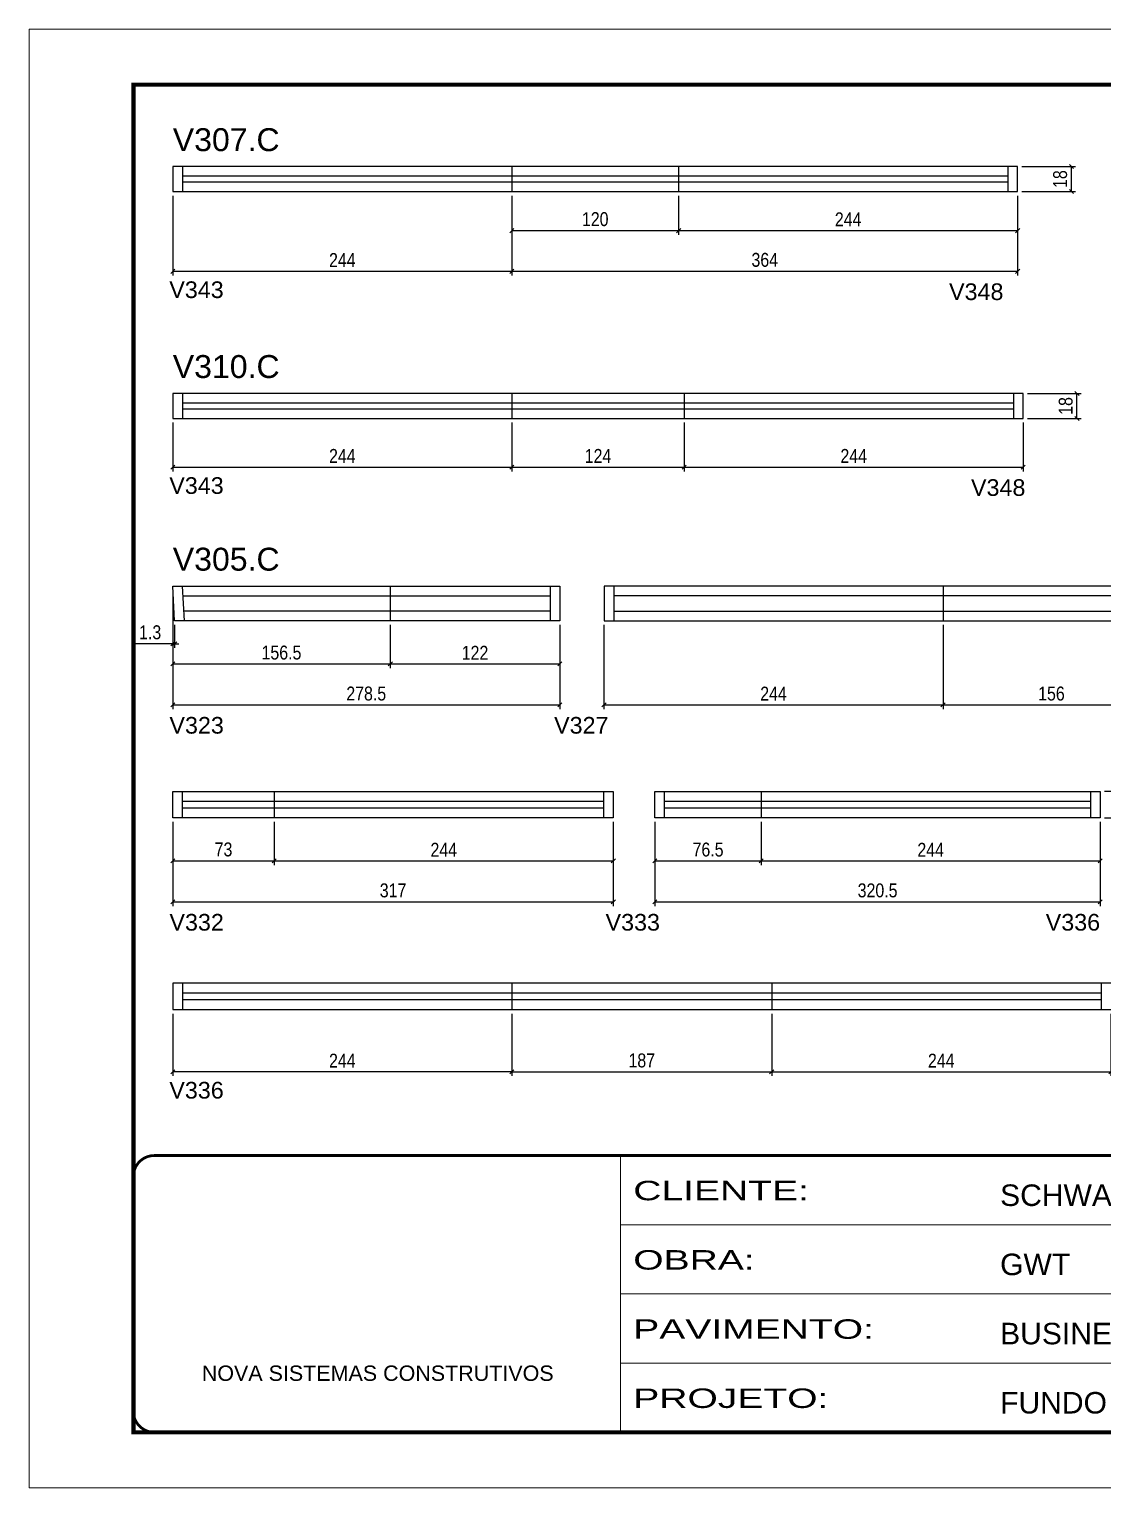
# Model space of a CAD drawing. Extents: x 3245 to 12416, y 917 to 10295.
# Drawn here: x 8014 to 8786, y 7809 to 8859 of the extents above; entities that cross this region are included whole.
import ezdxf

# ---------------------------------------------------------------- set-up
doc = ezdxf.new("R2010")
doc.units = 0
doc.linetypes.add('CONTINUO', pattern=[0])
doc.linetypes.add('DASHED', pattern=[0.75, 0.5, -0.25])
for name, color, linetype in [('5', 5, 'Continuous'), ('COTA', 241, 'Continuous'), ('NOMENCLATURA', 7, 'Continuous'), ('Painéis', 200, 'Continuous'), ('SARR_2.2x7', 40, 'Continuous')]:
    doc.layers.add(name, color=color, linetype=linetype)
doc.layers.add('Folhas', color=255, linetype='Continuous', lineweight=9)
doc.layers.add('SARRAFO DE PRESSAO', color=251, linetype='DASHED', lineweight=9)
doc.styles.add('ARIAL', font='arial.ttf')
doc.styles.add('COTA TECNICA', font='techl___.ttf', dxfattribs={"height": 10})
doc.styles.add('COTA TECNICA-50', font='techl___.ttf', dxfattribs={"height": 10})
doc.styles.get("Standard").update_dxf_attribs({"font": 'arial.ttf'})
doc.styles.add('Tecnologia', font='')
doc.styles.get('Tecnologia').set_extended_font_data('Forgotten Futurist')
doc.dimstyles.new('COTA PAINEL-50', dxfattribs={"dimtxt": 10, "dimasz": 3, "dimexe": 3, "dimexo": 3, "dimgap": 3, "dimtad": 1, "dimdec": 1, "dimzin": 12, "dimdsep": 46, "dimtxsty": 'COTA TECNICA-50', "dimblk1": 'OBLIQUE', "dimblk2": 'OBLIQUE', "dimsah": 1, "dimcen": 0.9, "dimclrd": 4, "dimclre": 4, "dimclrt": 240, "dimadec": 1, "dimazin": 3, "dimtfac": 1, "dimtdec": 1, "dimtmove": 0, "dimatfit": 3, "dimfxl": 1, "dimtolj": 1, "dimtzin": 12, "dimarcsym": 0})
doc.dimstyles.new('PAINEL', dxfattribs={"dimtxt": 10, "dimasz": 3, "dimexe": 3, "dimexo": 3, "dimgap": 3, "dimtad": 1, "dimdec": 1, "dimzin": 12, "dimdsep": 46, "dimtxsty": 'COTA TECNICA', "dimblk1": 'OBLIQUE', "dimblk2": 'OBLIQUE', "dimsah": 1, "dimcen": 0.9, "dimclrd": 4, "dimclre": 4, "dimclrt": 240, "dimadec": 1, "dimazin": 3, "dimtfac": 1, "dimtdec": 1, "dimtmove": 0, "dimatfit": 3, "dimfxl": 1, "dimtolj": 1, "dimtzin": 12, "dimarcsym": 0})

# ---------------------------------------------------------------- blocks, each defined once
blk = doc.blocks.new('9999999999')
at = {"color": 30, "linetype": 'CONTINUO'}
for p, q in [((98564.6, 34230.2), (98564.6, 34429.4)), ((98564.6, 34379.6), (99584, 34379.6)), ((98564.6, 34329.8), (99488, 34329.8)), ((98564.6, 34280), (99488, 34280))]:
    blk.add_line(p, q, dxfattribs=at)
at = {"color": 30, "linetype": 'CONTINUO', "const_width": 2}
blk.add_lwpolyline([(99584, 34230.2), (99584, 34414.4, 0.414214), (99569, 34429.4), (98229, 34429.4, 0.414214), (98214, 34414.4), (98214, 34245.2, 0.414214), (98229, 34230.2), (99584, 34230.2)], format="xyb", dxfattribs=at)
at = {"layer": 'Folhas'}
blk.add_lwpolyline([(98139, 34190.2), (99624, 34190.2), (99624, 35240.2), (98139, 35240.2)], close=True, dxfattribs=at)
at = {"layer": 'Folhas', "color": 30, "const_width": 3}
blk.add_lwpolyline([(98214, 34230.2), (99584, 34230.2), (99584, 35200.2), (98214, 35200.2)], close=True, dxfattribs=at)
at = {"color": 7, "linetype": 'Continuous', "ltscale": 5, "style": 'ARIAL'}
for s, height, p in [('SCHWARTZ', 15.48, (98837.7, 34393.1)), ('GWT', 15.48, (98837.7, 34343.3)), ('BUSINESS CENTER E LAZER - PERIFERIA', 15.483, (98837.7, 34293.5)), ('NOVA SISTEMAS CONSTRUTIVOS', 11.059, (98263.2, 34267.2)), ('FUNDO DE VIGA', 15.483, (98837.7, 34243.7))]:
    blk.add_text(s, height=height, dxfattribs=at).set_placement(p)
at = {"layer": 'Folhas', "color": 7, "style": 'Tecnologia', "width": 1.5}
for s, p in [('CLIENTE:', (98573.7, 34397.2)), ('OBRA:', (98573.7, 34347.3)), ('PAVIMENTO:', (98573.7, 34297.5)), ('PROJETO:', (98573.7, 34247.7))]:
    blk.add_text(s, height=14, dxfattribs=at).set_placement(p)
blk = doc.blocks.new('_Oblique')
at = {"color": 0, "linetype": 'ByBlock', "lineweight": -2}
blk.add_line((-0.5, -0.5), (0.5, 0.5), dxfattribs=at)
blk = doc.blocks.new('*D795')
at = {"layer": 'COTA', "color": 4, "linetype": 'ByBlock', "lineweight": -2, "transparency": 16777216}
for p, q in [((8117.2, 8738.8), (8117.2, 8681.4)), ((8361.2, 8738.8), (8361.2, 8681.4)), ((8117.2, 8684.4), (8361.2, 8684.4))]:
    blk.add_line(p, q, dxfattribs=at)
at = {"layer": 'Defpoints', "color": 0, "linetype": 'ByBlock', "transparency": 16777216}
for p in [(8117.2, 8741.8), (8361.2, 8741.8), (8361.2, 8684.4)]:
    blk.add_point(p, dxfattribs=at)
at = {"layer": 'COTA', "color": 4, "linetype": 'ByBlock', "lineweight": -2, "transparency": 16777216, "xscale": 3, "yscale": 3, "zscale": 3, "rotation": 180}
blk.add_blockref('_Oblique', (8117.2, 8684.4), dxfattribs=at)
at = {"layer": 'COTA', "color": 4, "linetype": 'ByBlock', "lineweight": -2, "transparency": 16777216, "xscale": 3, "yscale": 3, "zscale": 3}
blk.add_blockref('_Oblique', (8361.2, 8684.4), dxfattribs=at)
at = {"layer": 'COTA', "color": 240, "linetype": 'ByBlock', "transparency": 16777216, "insert": (8239.2, 8692.5), "char_height": 10, "attachment_point": 5, "style": 'COTA TECNICA-50'}
blk.add_mtext('\\A1;244', dxfattribs=at)
blk = doc.blocks.new('*D797')
at = {"layer": 'COTA', "color": 4, "linetype": 'ByBlock', "lineweight": -2, "transparency": 16777216}
for p, q in [((8361.2, 8738.8), (8361.2, 8681.4)), ((8725.2, 8738.8), (8725.2, 8681.4)), ((8361.2, 8684.4), (8725.2, 8684.4))]:
    blk.add_line(p, q, dxfattribs=at)
at = {"layer": 'Defpoints', "color": 0, "linetype": 'ByBlock', "transparency": 16777216}
for p in [(8361.2, 8741.8), (8725.2, 8741.8), (8725.2, 8684.4)]:
    blk.add_point(p, dxfattribs=at)
at = {"layer": 'COTA', "color": 4, "linetype": 'ByBlock', "lineweight": -2, "transparency": 16777216, "xscale": 3, "yscale": 3, "zscale": 3, "rotation": 180}
blk.add_blockref('_Oblique', (8361.2, 8684.4), dxfattribs=at)
at = {"layer": 'COTA', "color": 4, "linetype": 'ByBlock', "lineweight": -2, "transparency": 16777216, "xscale": 3, "yscale": 3, "zscale": 3}
blk.add_blockref('_Oblique', (8725.2, 8684.4), dxfattribs=at)
at = {"layer": 'COTA', "color": 240, "linetype": 'ByBlock', "transparency": 16777216, "insert": (8543.2, 8692.6), "char_height": 10, "attachment_point": 5, "style": 'COTA TECNICA-50'}
blk.add_mtext('\\A1;364', dxfattribs=at)
blk = doc.blocks.new('*D798')
at = {"layer": 'COTA', "color": 4, "linetype": 'ByBlock', "lineweight": -2, "transparency": 16777216}
for p, q in [((8361.2, 8738.8), (8361.2, 8710.7)), ((8481.2, 8738.8), (8481.2, 8710.7)), ((8361.2, 8713.7), (8481.2, 8713.7))]:
    blk.add_line(p, q, dxfattribs=at)
at = {"layer": 'Defpoints', "color": 0, "linetype": 'ByBlock', "transparency": 16777216}
for p in [(8361.2, 8741.8), (8481.2, 8741.8), (8481.2, 8713.7)]:
    blk.add_point(p, dxfattribs=at)
at = {"layer": 'COTA', "color": 4, "linetype": 'ByBlock', "lineweight": -2, "transparency": 16777216, "xscale": 3, "yscale": 3, "zscale": 3, "rotation": 180}
blk.add_blockref('_Oblique', (8361.2, 8713.7), dxfattribs=at)
at = {"layer": 'COTA', "color": 4, "linetype": 'ByBlock', "lineweight": -2, "transparency": 16777216, "xscale": 3, "yscale": 3, "zscale": 3}
blk.add_blockref('_Oblique', (8481.2, 8713.7), dxfattribs=at)
at = {"layer": 'COTA', "color": 240, "linetype": 'ByBlock', "transparency": 16777216, "insert": (8421.2, 8721.9), "char_height": 10, "attachment_point": 5, "style": 'COTA TECNICA-50'}
blk.add_mtext('\\A1;120', dxfattribs=at)
blk = doc.blocks.new('*D799')
at = {"layer": 'COTA', "color": 4, "linetype": 'ByBlock', "lineweight": -2, "transparency": 16777216}
for p, q in [((8481.2, 8738.8), (8481.2, 8710.7)), ((8725.2, 8738.8), (8725.2, 8710.7)), ((8481.2, 8713.7), (8725.2, 8713.7))]:
    blk.add_line(p, q, dxfattribs=at)
at = {"layer": 'Defpoints', "color": 0, "linetype": 'ByBlock', "transparency": 16777216}
for p in [(8481.2, 8741.8), (8725.2, 8741.8), (8725.2, 8713.7)]:
    blk.add_point(p, dxfattribs=at)
at = {"layer": 'COTA', "color": 4, "linetype": 'ByBlock', "lineweight": -2, "transparency": 16777216, "xscale": 3, "yscale": 3, "zscale": 3, "rotation": 180}
blk.add_blockref('_Oblique', (8481.2, 8713.7), dxfattribs=at)
at = {"layer": 'COTA', "color": 4, "linetype": 'ByBlock', "lineweight": -2, "transparency": 16777216, "xscale": 3, "yscale": 3, "zscale": 3}
blk.add_blockref('_Oblique', (8725.2, 8713.7), dxfattribs=at)
at = {"layer": 'COTA', "color": 240, "linetype": 'ByBlock', "transparency": 16777216, "insert": (8603.2, 8721.8), "char_height": 10, "attachment_point": 5, "style": 'COTA TECNICA-50'}
blk.add_mtext('\\A1;244', dxfattribs=at)
blk = doc.blocks.new('*D800')
at = {"layer": 'COTA', "color": 4, "linetype": 'ByBlock', "lineweight": -2, "transparency": 16777216}
for p, q in [((8728.2, 8759.8), (8766.9, 8759.8)), ((8763.9, 8741.8), (8763.9, 8759.8)), ((8728.2, 8741.8), (8766.9, 8741.8))]:
    blk.add_line(p, q, dxfattribs=at)
at = {"layer": 'Defpoints', "color": 0, "linetype": 'ByBlock', "transparency": 16777216}
for p in [(8725.2, 8759.8), (8763.9, 8759.8), (8725.2, 8741.8)]:
    blk.add_point(p, dxfattribs=at)
at = {"layer": 'COTA', "color": 4, "linetype": 'ByBlock', "lineweight": -2, "transparency": 16777216, "xscale": 3, "yscale": 3, "zscale": 3}
for p, rotation in [((8763.9, 8759.8), 90), ((8763.9, 8741.8), 270)]:
    blk.add_blockref('_Oblique', p, dxfattribs=dict(at, rotation=rotation))
at = {"layer": 'COTA', "color": 240, "linetype": 'ByBlock', "transparency": 16777216, "insert": (8755.8, 8750.8), "char_height": 10, "attachment_point": 5, "rotation": 90, "style": 'COTA TECNICA-50'}
blk.add_mtext('\\A1;18', dxfattribs=at)
blk = doc.blocks.new('*D807')
at = {"layer": 'COTA', "color": 4, "linetype": 'ByBlock', "lineweight": -2, "transparency": 16777216}
for p, q in [((8117.2, 8575.5), (8117.2, 8540.4)), ((8361.2, 8575.5), (8361.2, 8540.4)), ((8117.2, 8543.4), (8361.2, 8543.4))]:
    blk.add_line(p, q, dxfattribs=at)
at = {"layer": 'Defpoints', "color": 0, "linetype": 'ByBlock', "transparency": 16777216}
for p in [(8117.2, 8578.5), (8361.2, 8578.5), (8361.2, 8543.4)]:
    blk.add_point(p, dxfattribs=at)
at = {"layer": 'COTA', "color": 4, "linetype": 'ByBlock', "lineweight": -2, "transparency": 16777216, "xscale": 3, "yscale": 3, "zscale": 3, "rotation": 180}
blk.add_blockref('_Oblique', (8117.2, 8543.4), dxfattribs=at)
at = {"layer": 'COTA', "color": 4, "linetype": 'ByBlock', "lineweight": -2, "transparency": 16777216, "xscale": 3, "yscale": 3, "zscale": 3}
blk.add_blockref('_Oblique', (8361.2, 8543.4), dxfattribs=at)
at = {"layer": 'COTA', "color": 240, "linetype": 'ByBlock', "transparency": 16777216, "insert": (8239.2, 8551.5), "char_height": 10, "attachment_point": 5, "style": 'COTA TECNICA-50'}
blk.add_mtext('\\A1;244', dxfattribs=at)
blk = doc.blocks.new('*D809')
at = {"layer": 'COTA', "color": 4, "linetype": 'ByBlock', "lineweight": -2, "transparency": 16777216}
for p, q in [((8361.2, 8575.5), (8361.2, 8540.4)), ((8485.2, 8575.5), (8485.2, 8540.4)), ((8361.2, 8543.4), (8485.2, 8543.4))]:
    blk.add_line(p, q, dxfattribs=at)
at = {"layer": 'Defpoints', "color": 0, "linetype": 'ByBlock', "transparency": 16777216}
for p in [(8361.2, 8578.5), (8485.2, 8578.5), (8485.2, 8543.4)]:
    blk.add_point(p, dxfattribs=at)
at = {"layer": 'COTA', "color": 4, "linetype": 'ByBlock', "lineweight": -2, "transparency": 16777216, "xscale": 3, "yscale": 3, "zscale": 3, "rotation": 180}
blk.add_blockref('_Oblique', (8361.2, 8543.4), dxfattribs=at)
at = {"layer": 'COTA', "color": 4, "linetype": 'ByBlock', "lineweight": -2, "transparency": 16777216, "xscale": 3, "yscale": 3, "zscale": 3}
blk.add_blockref('_Oblique', (8485.2, 8543.4), dxfattribs=at)
at = {"layer": 'COTA', "color": 240, "linetype": 'ByBlock', "transparency": 16777216, "insert": (8423.2, 8551.5), "char_height": 10, "attachment_point": 5, "style": 'COTA TECNICA-50'}
blk.add_mtext('\\A1;124', dxfattribs=at)
blk = doc.blocks.new('*D810')
at = {"layer": 'COTA', "color": 4, "linetype": 'ByBlock', "lineweight": -2, "transparency": 16777216}
for p, q in [((8485.2, 8575.5), (8485.2, 8540.4)), ((8729.2, 8575.5), (8729.2, 8540.4)), ((8485.2, 8543.4), (8729.2, 8543.4))]:
    blk.add_line(p, q, dxfattribs=at)
at = {"layer": 'Defpoints', "color": 0, "linetype": 'ByBlock', "transparency": 16777216}
for p in [(8485.2, 8578.5), (8729.2, 8578.5), (8729.2, 8543.4)]:
    blk.add_point(p, dxfattribs=at)
at = {"layer": 'COTA', "color": 4, "linetype": 'ByBlock', "lineweight": -2, "transparency": 16777216, "xscale": 3, "yscale": 3, "zscale": 3, "rotation": 180}
blk.add_blockref('_Oblique', (8485.2, 8543.4), dxfattribs=at)
at = {"layer": 'COTA', "color": 4, "linetype": 'ByBlock', "lineweight": -2, "transparency": 16777216, "xscale": 3, "yscale": 3, "zscale": 3}
blk.add_blockref('_Oblique', (8729.2, 8543.4), dxfattribs=at)
at = {"layer": 'COTA', "color": 240, "linetype": 'ByBlock', "transparency": 16777216, "insert": (8607.2, 8551.5), "char_height": 10, "attachment_point": 5, "style": 'COTA TECNICA-50'}
blk.add_mtext('\\A1;244', dxfattribs=at)
blk = doc.blocks.new('*D811')
at = {"layer": 'COTA', "color": 4, "linetype": 'ByBlock', "lineweight": -2, "transparency": 16777216}
for p, q in [((8732.2, 8596.5), (8770.9, 8596.5)), ((8767.9, 8578.5), (8767.9, 8596.5)), ((8732.2, 8578.5), (8770.9, 8578.5))]:
    blk.add_line(p, q, dxfattribs=at)
at = {"layer": 'Defpoints', "color": 0, "linetype": 'ByBlock', "transparency": 16777216}
for p in [(8729.2, 8596.5), (8767.9, 8596.5), (8729.2, 8578.5)]:
    blk.add_point(p, dxfattribs=at)
at = {"layer": 'COTA', "color": 4, "linetype": 'ByBlock', "lineweight": -2, "transparency": 16777216, "xscale": 3, "yscale": 3, "zscale": 3}
for p, rotation in [((8767.9, 8596.5), 90), ((8767.9, 8578.5), 270)]:
    blk.add_blockref('_Oblique', p, dxfattribs=dict(at, rotation=rotation))
at = {"layer": 'COTA', "color": 240, "linetype": 'ByBlock', "transparency": 16777216, "insert": (8759.8, 8587.5), "char_height": 10, "attachment_point": 5, "rotation": 90, "style": 'COTA TECNICA-50'}
blk.add_mtext('\\A1;18', dxfattribs=at)
blk = doc.blocks.new('*D814')
at = {"layer": 'COTA', "color": 4, "linetype": 'ByBlock', "lineweight": -2, "transparency": 16777216}
for p, q in [((8117.2, 8454.9), (8117.2, 8369.3)), ((8395.7, 8429.9), (8395.7, 8369.3)), ((8117.2, 8372.3), (8395.7, 8372.3))]:
    blk.add_line(p, q, dxfattribs=at)
at = {"layer": 'Defpoints', "color": 0, "linetype": 'ByBlock', "transparency": 16777216}
for p in [(8117.2, 8457.9), (8395.7, 8432.9), (8395.7, 8372.3)]:
    blk.add_point(p, dxfattribs=at)
at = {"layer": 'COTA', "color": 4, "linetype": 'ByBlock', "lineweight": -2, "transparency": 16777216, "xscale": 3, "yscale": 3, "zscale": 3, "rotation": 180}
blk.add_blockref('_Oblique', (8117.2, 8372.3), dxfattribs=at)
at = {"layer": 'COTA', "color": 4, "linetype": 'ByBlock', "lineweight": -2, "transparency": 16777216, "xscale": 3, "yscale": 3, "zscale": 3}
blk.add_blockref('_Oblique', (8395.7, 8372.3), dxfattribs=at)
at = {"layer": 'COTA', "color": 240, "linetype": 'ByBlock', "transparency": 16777216, "insert": (8256.4, 8380.4), "char_height": 10, "attachment_point": 5, "style": 'COTA TECNICA-50'}
blk.add_mtext('\\A1;278.5', dxfattribs=at)
blk = doc.blocks.new('*D815')
at = {"layer": 'COTA', "color": 4, "linetype": 'ByBlock', "lineweight": -2, "transparency": 16777216}
for p, q in [((8117.2, 8454.9), (8117.2, 8413.3)), ((8118.5, 8429.9), (8118.5, 8413.3)), ((8117.2, 8416.3), (8090.5, 8416.3)), ((8118.5, 8416.3), (8117.2, 8416.3)), ((8118.5, 8416.3), (8121.5, 8416.3))]:
    blk.add_line(p, q, dxfattribs=at)
at = {"layer": 'Defpoints', "color": 0, "linetype": 'ByBlock', "transparency": 16777216}
for p in [(8117.2, 8457.9), (8118.5, 8432.9), (8117.2, 8416.3)]:
    blk.add_point(p, dxfattribs=at)
at = {"layer": 'COTA', "color": 4, "linetype": 'ByBlock', "lineweight": -2, "transparency": 16777216, "xscale": 3, "yscale": 3, "zscale": 3}
blk.add_blockref('_Oblique', (8117.2, 8416.3), dxfattribs=at)
at = {"layer": 'COTA', "color": 4, "linetype": 'ByBlock', "lineweight": -2, "transparency": 16777216, "xscale": 3, "yscale": 3, "zscale": 3, "rotation": 180}
blk.add_blockref('_Oblique', (8118.5, 8416.3), dxfattribs=at)
at = {"layer": 'COTA', "color": 240, "linetype": 'ByBlock', "transparency": 16777216, "insert": (8100.9, 8424.5), "char_height": 10, "attachment_point": 5, "style": 'COTA TECNICA-50'}
blk.add_mtext('\\A1;1.3', dxfattribs=at)
blk = doc.blocks.new('*D816')
at = {"layer": 'COTA', "color": 4, "linetype": 'ByBlock', "lineweight": -2, "transparency": 16777216}
for p, q in [((8117.2, 8454.9), (8117.2, 8398.8)), ((8273.7, 8429.9), (8273.7, 8398.8)), ((8117.2, 8401.8), (8273.7, 8401.8))]:
    blk.add_line(p, q, dxfattribs=at)
at = {"layer": 'Defpoints', "color": 0, "linetype": 'ByBlock', "transparency": 16777216}
for p in [(8117.2, 8457.9), (8273.7, 8432.9), (8273.7, 8401.8)]:
    blk.add_point(p, dxfattribs=at)
at = {"layer": 'COTA', "color": 4, "linetype": 'ByBlock', "lineweight": -2, "transparency": 16777216, "xscale": 3, "yscale": 3, "zscale": 3, "rotation": 180}
blk.add_blockref('_Oblique', (8117.2, 8401.8), dxfattribs=at)
at = {"layer": 'COTA', "color": 4, "linetype": 'ByBlock', "lineweight": -2, "transparency": 16777216, "xscale": 3, "yscale": 3, "zscale": 3}
blk.add_blockref('_Oblique', (8273.7, 8401.8), dxfattribs=at)
at = {"layer": 'COTA', "color": 240, "linetype": 'ByBlock', "transparency": 16777216, "insert": (8195.4, 8409.9), "char_height": 10, "attachment_point": 5, "style": 'COTA TECNICA-50'}
blk.add_mtext('\\A1;156.5', dxfattribs=at)
blk = doc.blocks.new('*D817')
at = {"layer": 'COTA', "color": 4, "linetype": 'ByBlock', "lineweight": -2, "transparency": 16777216}
for p, q in [((8273.7, 8429.9), (8273.7, 8398.8)), ((8395.7, 8429.9), (8395.7, 8398.8)), ((8273.7, 8401.8), (8395.7, 8401.8))]:
    blk.add_line(p, q, dxfattribs=at)
at = {"layer": 'Defpoints', "color": 0, "linetype": 'ByBlock', "transparency": 16777216}
for p in [(8273.7, 8432.9), (8395.7, 8432.9), (8395.7, 8401.8)]:
    blk.add_point(p, dxfattribs=at)
at = {"layer": 'COTA', "color": 4, "linetype": 'ByBlock', "lineweight": -2, "transparency": 16777216, "xscale": 3, "yscale": 3, "zscale": 3, "rotation": 180}
blk.add_blockref('_Oblique', (8273.7, 8401.8), dxfattribs=at)
at = {"layer": 'COTA', "color": 4, "linetype": 'ByBlock', "lineweight": -2, "transparency": 16777216, "xscale": 3, "yscale": 3, "zscale": 3}
blk.add_blockref('_Oblique', (8395.7, 8401.8), dxfattribs=at)
at = {"layer": 'COTA', "color": 240, "linetype": 'ByBlock', "transparency": 16777216, "insert": (8334.7, 8409.8), "char_height": 10, "attachment_point": 5, "style": 'COTA TECNICA-50'}
blk.add_mtext('\\A1;122', dxfattribs=at)
blk = doc.blocks.new('*D813')
at = {"layer": 'COTA', "color": 4, "linetype": 'ByBlock', "lineweight": -2, "transparency": 16777216}
for p, q in [((8427.5, 8429.9), (8427.5, 8369.3)), ((8671.5, 8429.9), (8671.5, 8369.3)), ((8427.5, 8372.3), (8671.5, 8372.3))]:
    blk.add_line(p, q, dxfattribs=at)
at = {"layer": 'Defpoints', "color": 0, "linetype": 'ByBlock', "transparency": 16777216}
for p in [(8427.5, 8432.9), (8671.5, 8432.9), (8671.5, 8372.3)]:
    blk.add_point(p, dxfattribs=at)
at = {"layer": 'COTA', "color": 4, "linetype": 'ByBlock', "lineweight": -2, "transparency": 16777216, "xscale": 3, "yscale": 3, "zscale": 3, "rotation": 180}
blk.add_blockref('_Oblique', (8427.5, 8372.3), dxfattribs=at)
at = {"layer": 'COTA', "color": 4, "linetype": 'ByBlock', "lineweight": -2, "transparency": 16777216, "xscale": 3, "yscale": 3, "zscale": 3}
blk.add_blockref('_Oblique', (8671.5, 8372.3), dxfattribs=at)
at = {"layer": 'COTA', "color": 240, "linetype": 'ByBlock', "transparency": 16777216, "insert": (8549.5, 8380.4), "char_height": 10, "attachment_point": 5, "style": 'COTA TECNICA-50'}
blk.add_mtext('\\A1;244', dxfattribs=at)
blk = doc.blocks.new('*D818')
at = {"layer": 'COTA', "color": 4, "linetype": 'ByBlock', "lineweight": -2, "transparency": 16777216}
for p, q in [((8671.5, 8429.9), (8671.5, 8369.3)), ((8827.5, 8429.9), (8827.5, 8369.3)), ((8671.5, 8372.3), (8827.5, 8372.3))]:
    blk.add_line(p, q, dxfattribs=at)
at = {"layer": 'Defpoints', "color": 0, "linetype": 'ByBlock', "transparency": 16777216}
for p in [(8671.5, 8432.9), (8827.5, 8432.9), (8827.5, 8372.3)]:
    blk.add_point(p, dxfattribs=at)
at = {"layer": 'COTA', "color": 4, "linetype": 'ByBlock', "lineweight": -2, "transparency": 16777216, "xscale": 3, "yscale": 3, "zscale": 3, "rotation": 180}
blk.add_blockref('_Oblique', (8671.5, 8372.3), dxfattribs=at)
at = {"layer": 'COTA', "color": 4, "linetype": 'ByBlock', "lineweight": -2, "transparency": 16777216, "xscale": 3, "yscale": 3, "zscale": 3}
blk.add_blockref('_Oblique', (8827.5, 8372.3), dxfattribs=at)
at = {"layer": 'COTA', "color": 240, "linetype": 'ByBlock', "transparency": 16777216, "insert": (8749.5, 8380.4), "char_height": 10, "attachment_point": 5, "style": 'COTA TECNICA-50'}
blk.add_mtext('\\A1;156', dxfattribs=at)
blk = doc.blocks.new('*D828')
at = {"layer": 'COTA', "color": 4, "linetype": 'ByBlock', "lineweight": -2, "transparency": 16777216}
for p, q in [((8117.2, 8288.1), (8117.2, 8227.5)), ((8434.2, 8288.1), (8434.2, 8227.5)), ((8117.2, 8230.5), (8434.2, 8230.5))]:
    blk.add_line(p, q, dxfattribs=at)
at = {"layer": 'Defpoints', "color": 0, "linetype": 'ByBlock', "transparency": 16777216}
for p in [(8117.2, 8291.1), (8434.2, 8291.1), (8434.2, 8230.5)]:
    blk.add_point(p, dxfattribs=at)
at = {"layer": 'COTA', "color": 4, "linetype": 'ByBlock', "lineweight": -2, "transparency": 16777216, "xscale": 3, "yscale": 3, "zscale": 3, "rotation": 180}
blk.add_blockref('_Oblique', (8117.2, 8230.5), dxfattribs=at)
at = {"layer": 'COTA', "color": 4, "linetype": 'ByBlock', "lineweight": -2, "transparency": 16777216, "xscale": 3, "yscale": 3, "zscale": 3}
blk.add_blockref('_Oblique', (8434.2, 8230.5), dxfattribs=at)
at = {"layer": 'COTA', "color": 240, "linetype": 'ByBlock', "transparency": 16777216, "insert": (8275.7, 8238.7), "char_height": 10, "attachment_point": 5, "style": 'COTA TECNICA-50'}
blk.add_mtext('\\A1;317', dxfattribs=at)
blk = doc.blocks.new('*D829')
at = {"layer": 'COTA', "color": 4, "linetype": 'ByBlock', "lineweight": -2, "transparency": 16777216}
for p, q in [((8117.2, 8288.1), (8117.2, 8257)), ((8190.2, 8288.1), (8190.2, 8257)), ((8117.2, 8260), (8190.2, 8260))]:
    blk.add_line(p, q, dxfattribs=at)
at = {"layer": 'Defpoints', "color": 0, "linetype": 'ByBlock', "transparency": 16777216}
for p in [(8117.2, 8291.1), (8190.2, 8291.1), (8190.2, 8260)]:
    blk.add_point(p, dxfattribs=at)
at = {"layer": 'COTA', "color": 4, "linetype": 'ByBlock', "lineweight": -2, "transparency": 16777216, "xscale": 3, "yscale": 3, "zscale": 3, "rotation": 180}
blk.add_blockref('_Oblique', (8117.2, 8260), dxfattribs=at)
at = {"layer": 'COTA', "color": 4, "linetype": 'ByBlock', "lineweight": -2, "transparency": 16777216, "xscale": 3, "yscale": 3, "zscale": 3}
blk.add_blockref('_Oblique', (8190.2, 8260), dxfattribs=at)
at = {"layer": 'COTA', "color": 240, "linetype": 'ByBlock', "transparency": 16777216, "insert": (8153.7, 8268.2), "char_height": 10, "attachment_point": 5, "style": 'COTA TECNICA-50'}
blk.add_mtext('\\A1;73', dxfattribs=at)
blk = doc.blocks.new('*D830')
at = {"layer": 'COTA', "color": 4, "linetype": 'ByBlock', "lineweight": -2, "transparency": 16777216}
for p, q in [((8190.2, 8288.1), (8190.2, 8257)), ((8434.2, 8288.1), (8434.2, 8257)), ((8190.2, 8260), (8434.2, 8260))]:
    blk.add_line(p, q, dxfattribs=at)
at = {"layer": 'Defpoints', "color": 0, "linetype": 'ByBlock', "transparency": 16777216}
for p in [(8190.2, 8291.1), (8434.2, 8291.1), (8434.2, 8260)]:
    blk.add_point(p, dxfattribs=at)
at = {"layer": 'COTA', "color": 4, "linetype": 'ByBlock', "lineweight": -2, "transparency": 16777216, "xscale": 3, "yscale": 3, "zscale": 3, "rotation": 180}
blk.add_blockref('_Oblique', (8190.2, 8260), dxfattribs=at)
at = {"layer": 'COTA', "color": 4, "linetype": 'ByBlock', "lineweight": -2, "transparency": 16777216, "xscale": 3, "yscale": 3, "zscale": 3}
blk.add_blockref('_Oblique', (8434.2, 8260), dxfattribs=at)
at = {"layer": 'COTA', "color": 240, "linetype": 'ByBlock', "transparency": 16777216, "insert": (8312.2, 8268), "char_height": 10, "attachment_point": 5, "style": 'COTA TECNICA-50'}
blk.add_mtext('\\A1;244', dxfattribs=at)
blk = doc.blocks.new('*D823')
at = {"layer": 'COTA', "color": 4, "linetype": 'ByBlock', "lineweight": -2, "transparency": 16777216}
for p, q in [((8464.1, 8288.1), (8464.1, 8227.5)), ((8784.6, 8288.1), (8784.6, 8227.5)), ((8464.1, 8230.5), (8784.6, 8230.5))]:
    blk.add_line(p, q, dxfattribs=at)
at = {"layer": 'Defpoints', "color": 0, "linetype": 'ByBlock', "transparency": 16777216}
for p in [(8464.1, 8291.1), (8784.6, 8291.1), (8784.6, 8230.5)]:
    blk.add_point(p, dxfattribs=at)
at = {"layer": 'COTA', "color": 4, "linetype": 'ByBlock', "lineweight": -2, "transparency": 16777216, "xscale": 3, "yscale": 3, "zscale": 3, "rotation": 180}
blk.add_blockref('_Oblique', (8464.1, 8230.5), dxfattribs=at)
at = {"layer": 'COTA', "color": 4, "linetype": 'ByBlock', "lineweight": -2, "transparency": 16777216, "xscale": 3, "yscale": 3, "zscale": 3}
blk.add_blockref('_Oblique', (8784.6, 8230.5), dxfattribs=at)
at = {"layer": 'COTA', "color": 240, "linetype": 'ByBlock', "transparency": 16777216, "insert": (8624.4, 8238.7), "char_height": 10, "attachment_point": 5, "style": 'COTA TECNICA-50'}
blk.add_mtext('\\A1;320.5', dxfattribs=at)
blk = doc.blocks.new('*D824')
at = {"layer": 'COTA', "color": 4, "linetype": 'ByBlock', "lineweight": -2, "transparency": 16777216}
for p, q in [((8464.1, 8288.1), (8464.1, 8257)), ((8540.6, 8288.1), (8540.6, 8257)), ((8464.1, 8260), (8540.6, 8260))]:
    blk.add_line(p, q, dxfattribs=at)
at = {"layer": 'Defpoints', "color": 0, "linetype": 'ByBlock', "transparency": 16777216}
for p in [(8464.1, 8291.1), (8540.6, 8291.1), (8540.6, 8260)]:
    blk.add_point(p, dxfattribs=at)
at = {"layer": 'COTA', "color": 4, "linetype": 'ByBlock', "lineweight": -2, "transparency": 16777216, "xscale": 3, "yscale": 3, "zscale": 3, "rotation": 180}
blk.add_blockref('_Oblique', (8464.1, 8260), dxfattribs=at)
at = {"layer": 'COTA', "color": 4, "linetype": 'ByBlock', "lineweight": -2, "transparency": 16777216, "xscale": 3, "yscale": 3, "zscale": 3}
blk.add_blockref('_Oblique', (8540.6, 8260), dxfattribs=at)
at = {"layer": 'COTA', "color": 240, "linetype": 'ByBlock', "transparency": 16777216, "insert": (8502.4, 8268.1), "char_height": 10, "attachment_point": 5, "style": 'COTA TECNICA-50'}
blk.add_mtext('\\A1;76.5', dxfattribs=at)
blk = doc.blocks.new('*D825')
at = {"layer": 'COTA', "color": 4, "linetype": 'ByBlock', "lineweight": -2, "transparency": 16777216}
for p, q in [((8540.6, 8288.1), (8540.6, 8257)), ((8784.6, 8288.1), (8784.6, 8257)), ((8540.6, 8260), (8784.6, 8260))]:
    blk.add_line(p, q, dxfattribs=at)
at = {"layer": 'Defpoints', "color": 0, "linetype": 'ByBlock', "transparency": 16777216}
for p in [(8540.6, 8291.1), (8784.6, 8291.1), (8784.6, 8260)]:
    blk.add_point(p, dxfattribs=at)
at = {"layer": 'COTA', "color": 4, "linetype": 'ByBlock', "lineweight": -2, "transparency": 16777216, "xscale": 3, "yscale": 3, "zscale": 3, "rotation": 180}
blk.add_blockref('_Oblique', (8540.6, 8260), dxfattribs=at)
at = {"layer": 'COTA', "color": 4, "linetype": 'ByBlock', "lineweight": -2, "transparency": 16777216, "xscale": 3, "yscale": 3, "zscale": 3}
blk.add_blockref('_Oblique', (8784.6, 8260), dxfattribs=at)
at = {"layer": 'COTA', "color": 240, "linetype": 'ByBlock', "transparency": 16777216, "insert": (8662.6, 8268), "char_height": 10, "attachment_point": 5, "style": 'COTA TECNICA-50'}
blk.add_mtext('\\A1;244', dxfattribs=at)
blk = doc.blocks.new('*D820')
at = {"layer": 'COTA', "color": 4, "linetype": 'ByBlock', "lineweight": -2, "transparency": 16777216}
for p, q in [((8117.2, 8150), (8117.2, 8105.2)), ((8361.2, 8150), (8361.2, 8105.2)), ((8361.2, 8108.2), (8117.2, 8108.2))]:
    blk.add_line(p, q, dxfattribs=at)
at = {"layer": 'Defpoints', "color": 0, "linetype": 'ByBlock', "transparency": 16777216}
for p in [(8117.2, 8153), (8361.2, 8153), (8117.2, 8108.2)]:
    blk.add_point(p, dxfattribs=at)
at = {"layer": 'COTA', "color": 4, "linetype": 'ByBlock', "lineweight": -2, "transparency": 16777216, "xscale": 3, "yscale": 3, "zscale": 3, "rotation": 180}
blk.add_blockref('_Oblique', (8117.2, 8108.2), dxfattribs=at)
at = {"layer": 'COTA', "color": 4, "linetype": 'ByBlock', "lineweight": -2, "transparency": 16777216, "xscale": 3, "yscale": 3, "zscale": 3}
blk.add_blockref('_Oblique', (8361.2, 8108.2), dxfattribs=at)
at = {"layer": 'COTA', "color": 240, "linetype": 'ByBlock', "transparency": 16777216, "insert": (8239.2, 8116.2), "char_height": 10, "attachment_point": 5, "style": 'COTA TECNICA-50'}
blk.add_mtext('\\A1;244', dxfattribs=at)
blk = doc.blocks.new('*D826')
at = {"layer": 'COTA', "color": 4, "linetype": 'ByBlock', "lineweight": -2, "transparency": 16777216}
for p, q in [((8361.2, 8150), (8361.2, 8105.2)), ((8548.2, 8150), (8548.2, 8105.2)), ((8361.2, 8108.2), (8548.2, 8108.2))]:
    blk.add_line(p, q, dxfattribs=at)
at = {"layer": 'Defpoints', "color": 0, "linetype": 'ByBlock', "transparency": 16777216}
for p in [(8361.2, 8153), (8548.2, 8153), (8548.2, 8108.2)]:
    blk.add_point(p, dxfattribs=at)
at = {"layer": 'COTA', "color": 4, "linetype": 'ByBlock', "lineweight": -2, "transparency": 16777216, "xscale": 3, "yscale": 3, "zscale": 3, "rotation": 180}
blk.add_blockref('_Oblique', (8361.2, 8108.2), dxfattribs=at)
at = {"layer": 'COTA', "color": 4, "linetype": 'ByBlock', "lineweight": -2, "transparency": 16777216, "xscale": 3, "yscale": 3, "zscale": 3}
blk.add_blockref('_Oblique', (8548.2, 8108.2), dxfattribs=at)
at = {"layer": 'COTA', "color": 240, "linetype": 'ByBlock', "transparency": 16777216, "insert": (8454.7, 8116.3), "char_height": 10, "attachment_point": 5, "style": 'COTA TECNICA-50'}
blk.add_mtext('\\A1;187', dxfattribs=at)
blk = doc.blocks.new('*D827')
at = {"layer": 'COTA', "color": 4, "linetype": 'ByBlock', "lineweight": -2, "transparency": 16777216}
for p, q in [((8548.2, 8150), (8548.2, 8105.2)), ((8792.2, 8150), (8792.2, 8105.2)), ((8548.2, 8108.2), (8792.2, 8108.2))]:
    blk.add_line(p, q, dxfattribs=at)
at = {"layer": 'Defpoints', "color": 0, "linetype": 'ByBlock', "transparency": 16777216}
for p in [(8548.2, 8153), (8792.2, 8153), (8792.2, 8108.2)]:
    blk.add_point(p, dxfattribs=at)
at = {"layer": 'COTA', "color": 4, "linetype": 'ByBlock', "lineweight": -2, "transparency": 16777216, "xscale": 3, "yscale": 3, "zscale": 3, "rotation": 180}
blk.add_blockref('_Oblique', (8548.2, 8108.2), dxfattribs=at)
at = {"layer": 'COTA', "color": 4, "linetype": 'ByBlock', "lineweight": -2, "transparency": 16777216, "xscale": 3, "yscale": 3, "zscale": 3}
blk.add_blockref('_Oblique', (8792.2, 8108.2), dxfattribs=at)
at = {"layer": 'COTA', "color": 240, "linetype": 'ByBlock', "transparency": 16777216, "insert": (8670.2, 8116.2), "char_height": 10, "attachment_point": 5, "style": 'COTA TECNICA-50'}
blk.add_mtext('\\A1;244', dxfattribs=at)
blk = doc.blocks.new('*D821')
at = {"layer": 'COTA', "color": 4, "lineweight": -2, "transparency": 16777216}
for p, q in [((8787.6, 8310.1), (8827.8, 8310.1)), ((8824.8, 8310.1), (8824.8, 8291.1)), ((8787.6, 8291.1), (8827.8, 8291.1))]:
    blk.add_line(p, q, dxfattribs=at)
at = {"layer": 'Defpoints', "color": 0, "transparency": 16777216}
for p in [(8784.6, 8310.1), (8784.6, 8291.1), (8824.8, 8291.1)]:
    blk.add_point(p, dxfattribs=at)
at = {"layer": 'COTA', "color": 4, "lineweight": -2, "transparency": 16777216, "xscale": 3, "yscale": 3, "zscale": 3}
for p, rotation in [((8824.8, 8310.1), 90), ((8824.8, 8291.1), 270)]:
    blk.add_blockref('_Oblique', p, dxfattribs=dict(at, rotation=rotation))
at = {"layer": 'COTA', "color": 240, "transparency": 16777216, "insert": (8816.7, 8300.6), "char_height": 10, "attachment_point": 5, "rotation": 90, "style": 'COTA TECNICA'}
blk.add_mtext('\\A1;19', dxfattribs=at)

msp = doc.modelspace()

# ---------------------------------------------------------------- linework, layer by layer
at = {"layer": 'Painéis', "linetype": 'Continuous'}
for p, q in [((8361.19, 8759.84), (8361.19, 8741.84)), ((8481.19, 8759.84), (8481.19, 8741.84)), ((8361.19, 8596.53), (8361.19, 8578.53)), ((8485.19, 8596.53), (8485.19, 8578.53)), ((8273.69, 8457.86), (8273.69, 8432.86)), ((8671.53, 8457.86), (8671.53, 8432.86)), ((8190.19, 8310.07), (8190.19, 8291.07)), ((8540.63, 8310.07), (8540.63, 8291.07)), ((8792.21, 8172.04), (8117.21, 8172.04)), ((8117.21, 8172.04), (8117.21, 8153.04)), ((8361.21, 8172.04), (8361.21, 8153.04)), ((8548.21, 8172.04), (8548.21, 8153.04)), ((8117.21, 8153.04), (8792.21, 8153.04))]:
    msp.add_line(p, q, dxfattribs=at)
for points in [[(8117.19, 8741.84), (8725.19, 8741.84), (8725.19, 8759.84), (8117.19, 8759.84)], [(8117.19, 8578.53), (8729.19, 8578.53), (8729.19, 8596.53), (8117.19, 8596.53)], [(8395.69, 8432.86), (8118.51, 8432.86), (8117.19, 8457.86), (8395.69, 8457.86)], [(8427.53, 8432.86), (8827.53, 8432.86), (8827.53, 8457.86), (8427.53, 8457.86)], [(8434.19, 8291.07), (8117.21, 8291.07), (8117.19, 8310.07), (8434.19, 8310.07)], [(8784.63, 8291.07), (8464.14, 8291.07), (8464.13, 8310.07), (8784.63, 8310.07)]]:
    msp.add_lwpolyline(points, close=True, dxfattribs=at)
at = {"layer": 'SARR_2.2x7', "linetype": 'Continuous'}
for p, q in [((8124.19, 8759.84), (8124.19, 8741.84)), ((8718.19, 8759.84), (8718.19, 8741.84)), ((8361.19, 8752.84), (8124.19, 8752.84)), ((8124.19, 8748.84), (8361.19, 8748.84)), ((8718.19, 8752.84), (8361.19, 8752.84)), ((8361.19, 8748.84), (8718.19, 8748.84)), ((8124.19, 8596.53), (8124.19, 8578.53)), ((8361.19, 8589.53), (8124.19, 8589.53)), ((8485.19, 8589.53), (8361.19, 8589.53)), ((8722.19, 8589.53), (8485.19, 8589.53)), ((8722.19, 8596.53), (8722.19, 8578.53)), ((8124.19, 8585.53), (8361.19, 8585.53)), ((8361.19, 8585.53), (8485.19, 8585.53)), ((8485.19, 8585.53), (8722.19, 8585.53)), ((8125.52, 8432.86), (8124.2, 8457.86)), ((8388.69, 8457.86), (8388.69, 8432.86)), ((8434.53, 8457.86), (8434.53, 8432.86)), ((8124.57, 8450.86), (8388.69, 8450.86)), ((8671.53, 8450.86), (8434.53, 8450.86)), ((8820.53, 8450.86), (8671.53, 8450.86)), ((8388.69, 8439.86), (8125.15, 8439.86)), ((8434.53, 8439.86), (8671.53, 8439.86)), ((8671.53, 8439.86), (8820.53, 8439.86)), ((8124.22, 8291.07), (8124.2, 8310.07)), ((8427.19, 8310.07), (8427.19, 8291.07)), ((8471.15, 8291.07), (8471.13, 8310.07)), ((8777.63, 8310.07), (8777.63, 8291.07)), ((8124.21, 8303.07), (8427.19, 8303.07)), ((8427.19, 8298.07), (8124.21, 8298.07)), ((8471.14, 8303.07), (8777.63, 8303.07)), ((8777.63, 8298.07), (8471.14, 8298.07)), ((8124.21, 8172.04), (8124.21, 8153.04)), ((8785.21, 8172.04), (8785.21, 8153.04)), ((8124.21, 8165.04), (8361.21, 8165.04)), ((8361.21, 8160.04), (8124.21, 8160.04)), ((8361.21, 8165.04), (8548.21, 8165.04)), ((8548.21, 8160.04), (8361.21, 8160.04)), ((8548.21, 8165.04), (8785.21, 8165.04)), ((8785.21, 8160.04), (8548.21, 8160.04))]:
    msp.add_line(p, q, dxfattribs=at)

# ---------------------------------------------------------------- block references
at = {"layer": 'SARRAFO DE PRESSAO', "color": 6, "linetype": 'ByBlock'}
msp.add_blockref('9999999999', (-90125.13, -26381.5), dxfattribs=at)

# ---------------------------------------------------------------- texts
at = {"layer": '5', "linetype": 'Continuous'}
for s, p in [('V343', (8114.68, 8665.16)), ('V348', (8675.82, 8663.71)), ('V343', (8114.68, 8524.19)), ('V348', (8691.61, 8522.74)), ('V323', (8114.79, 8351.61)), ('V327', (8391.6, 8351.61)), ('V332', (8114.79, 8209.82)), ('V333', (8428.64, 8209.82)), ('V336', (8745.4, 8209.82)), ('V336', (8114.7, 8088.92))]:
    msp.add_text(s, height=12, rotation=359.99996, dxfattribs=at).set_placement(p)
at = {"layer": 'NOMENCLATURA', "linetype": 'Continuous'}
for s, p in [('V307.C', (8117.19, 8770.91)), ('V310.C', (8117.19, 8607.6)), ('V305.C', (8117.19, 8468.93))]:
    msp.add_text(s, height=16.5, dxfattribs=at).set_placement(p)

# ---------------------------------------------------------------- dimensions: what is measured, and where the dimension line sits
at = {"layer": 'COTA', "linetype": 'ByBlock'}
for base, p1, p2, angle, picture, middle in [((8763.89, 8759.84), (8725.19, 8741.84), (8725.19, 8759.84), 90, '*D800', (8755.79, 8750.84)), ((8767.89, 8596.53), (8729.19, 8578.53), (8729.19, 8596.53), 90, '*D811', (8759.79, 8587.53)), ((8117.21, 8108.16), (8361.21, 8153.04), (8117.21, 8153.04), 180, '*D820', (8239.21, 8116.23))]:
    dim = msp.add_linear_dim(base=base, p1=p1, p2=p2, angle=angle, dimstyle='COTA PAINEL-50', override={"dimarcsym": 1}, dxfattribs=at)
    dim.commit()
    dim.dimension.update_dxf_attribs({"geometry": picture, "text_midpoint": middle})
for base, p1, p2, override, picture, middle in [((8361.19, 8684.41), (8117.19, 8741.84), (8361.19, 8741.84), {"dimarcsym": 1}, '*D795', (8239.19, 8692.48)), ((8725.19, 8684.41), (8361.19, 8741.84), (8725.19, 8741.84), {"dimarcsym": 1}, '*D797', (8543.19, 8692.63)), ((8481.19, 8713.75), (8361.19, 8741.84), (8481.19, 8741.84), {"dimarcsym": 1}, '*D798', (8421.19, 8721.85)), ((8725.19, 8713.75), (8481.19, 8741.84), (8725.19, 8741.84), {"dimtmove": 1, "dimarcsym": 1}, '*D799', (8603.19, 8721.82)), ((8361.19, 8543.43), (8117.19, 8578.53), (8361.19, 8578.53), {"dimarcsym": 1}, '*D807', (8239.19, 8551.51)), ((8485.19, 8543.43), (8361.19, 8578.53), (8485.19, 8578.53), {"dimarcsym": 1}, '*D809', (8423.19, 8551.51)), ((8729.19, 8543.43), (8485.19, 8578.53), (8729.19, 8578.53), {"dimtmove": 1, "dimarcsym": 1}, '*D810', (8607.19, 8551.51)), ((8117.19, 8416.32), (8118.51, 8432.86), (8117.19, 8457.86), {"dimarcsym": 1}, '*D815', (8100.87, 8424.54)), ((8395.69, 8372.31), (8117.19, 8457.86), (8395.69, 8432.86), {"dimarcsym": 1}, '*D814', (8256.44, 8380.44)), ((8273.69, 8401.76), (8117.19, 8457.86), (8273.69, 8432.86), {"dimarcsym": 1}, '*D816', (8195.44, 8409.87)), ((8395.69, 8401.76), (8273.69, 8432.86), (8395.69, 8432.86), {"dimtmove": 1, "dimarcsym": 1}, '*D817', (8334.69, 8409.82)), ((8671.53, 8372.31), (8427.53, 8432.86), (8671.53, 8432.86), {"dimarcsym": 1}, '*D813', (8549.53, 8380.38)), ((8827.53, 8372.31), (8671.53, 8432.86), (8827.53, 8432.86), {"dimarcsym": 1}, '*D818', (8749.53, 8380.42)), ((8434.19, 8230.52), (8117.21, 8291.07), (8434.19, 8291.07), {"dimarcsym": 1}, '*D828', (8275.7, 8238.74)), ((8190.19, 8259.97), (8117.21, 8291.07), (8190.19, 8291.07), {"dimarcsym": 1}, '*D829', (8153.7, 8268.19)), ((8434.19, 8259.97), (8190.19, 8291.07), (8434.19, 8291.07), {"dimtmove": 1, "dimarcsym": 1}, '*D830', (8312.19, 8268.05)), ((8784.63, 8230.52), (8464.14, 8291.07), (8784.63, 8291.07), {"dimarcsym": 1}, '*D823', (8624.38, 8238.74)), ((8540.63, 8259.97), (8464.14, 8291.07), (8540.63, 8291.07), {"dimarcsym": 1}, '*D824', (8502.38, 8268.08)), ((8784.63, 8259.97), (8540.63, 8291.07), (8784.63, 8291.07), {"dimtmove": 1, "dimarcsym": 1}, '*D825', (8662.63, 8268.05)), ((8548.21, 8108.16), (8361.21, 8153.04), (8548.21, 8153.04), {"dimarcsym": 1}, '*D826', (8454.71, 8116.26)), ((8792.21, 8108.16), (8548.21, 8153.04), (8792.21, 8153.04), {"dimarcsym": 1}, '*D827', (8670.21, 8116.23))]:
    dim = msp.add_linear_dim(base=base, p1=p1, p2=p2, dimstyle='COTA PAINEL-50', override=override, dxfattribs=at)
    dim.commit()
    dim.dimension.update_dxf_attribs({"geometry": picture, "text_midpoint": middle})
at = {"layer": 'COTA'}
dim = msp.add_linear_dim(base=(8824.83, 8291.07), p1=(8784.63, 8310.07), p2=(8784.63, 8291.07), angle=90, dimstyle='PAINEL', dxfattribs=at)
dim.commit()
dim.dimension.update_dxf_attribs({"geometry": '*D821', "text_midpoint": (8816.74, 8300.57)})

doc.saveas('drawing.dxf')
